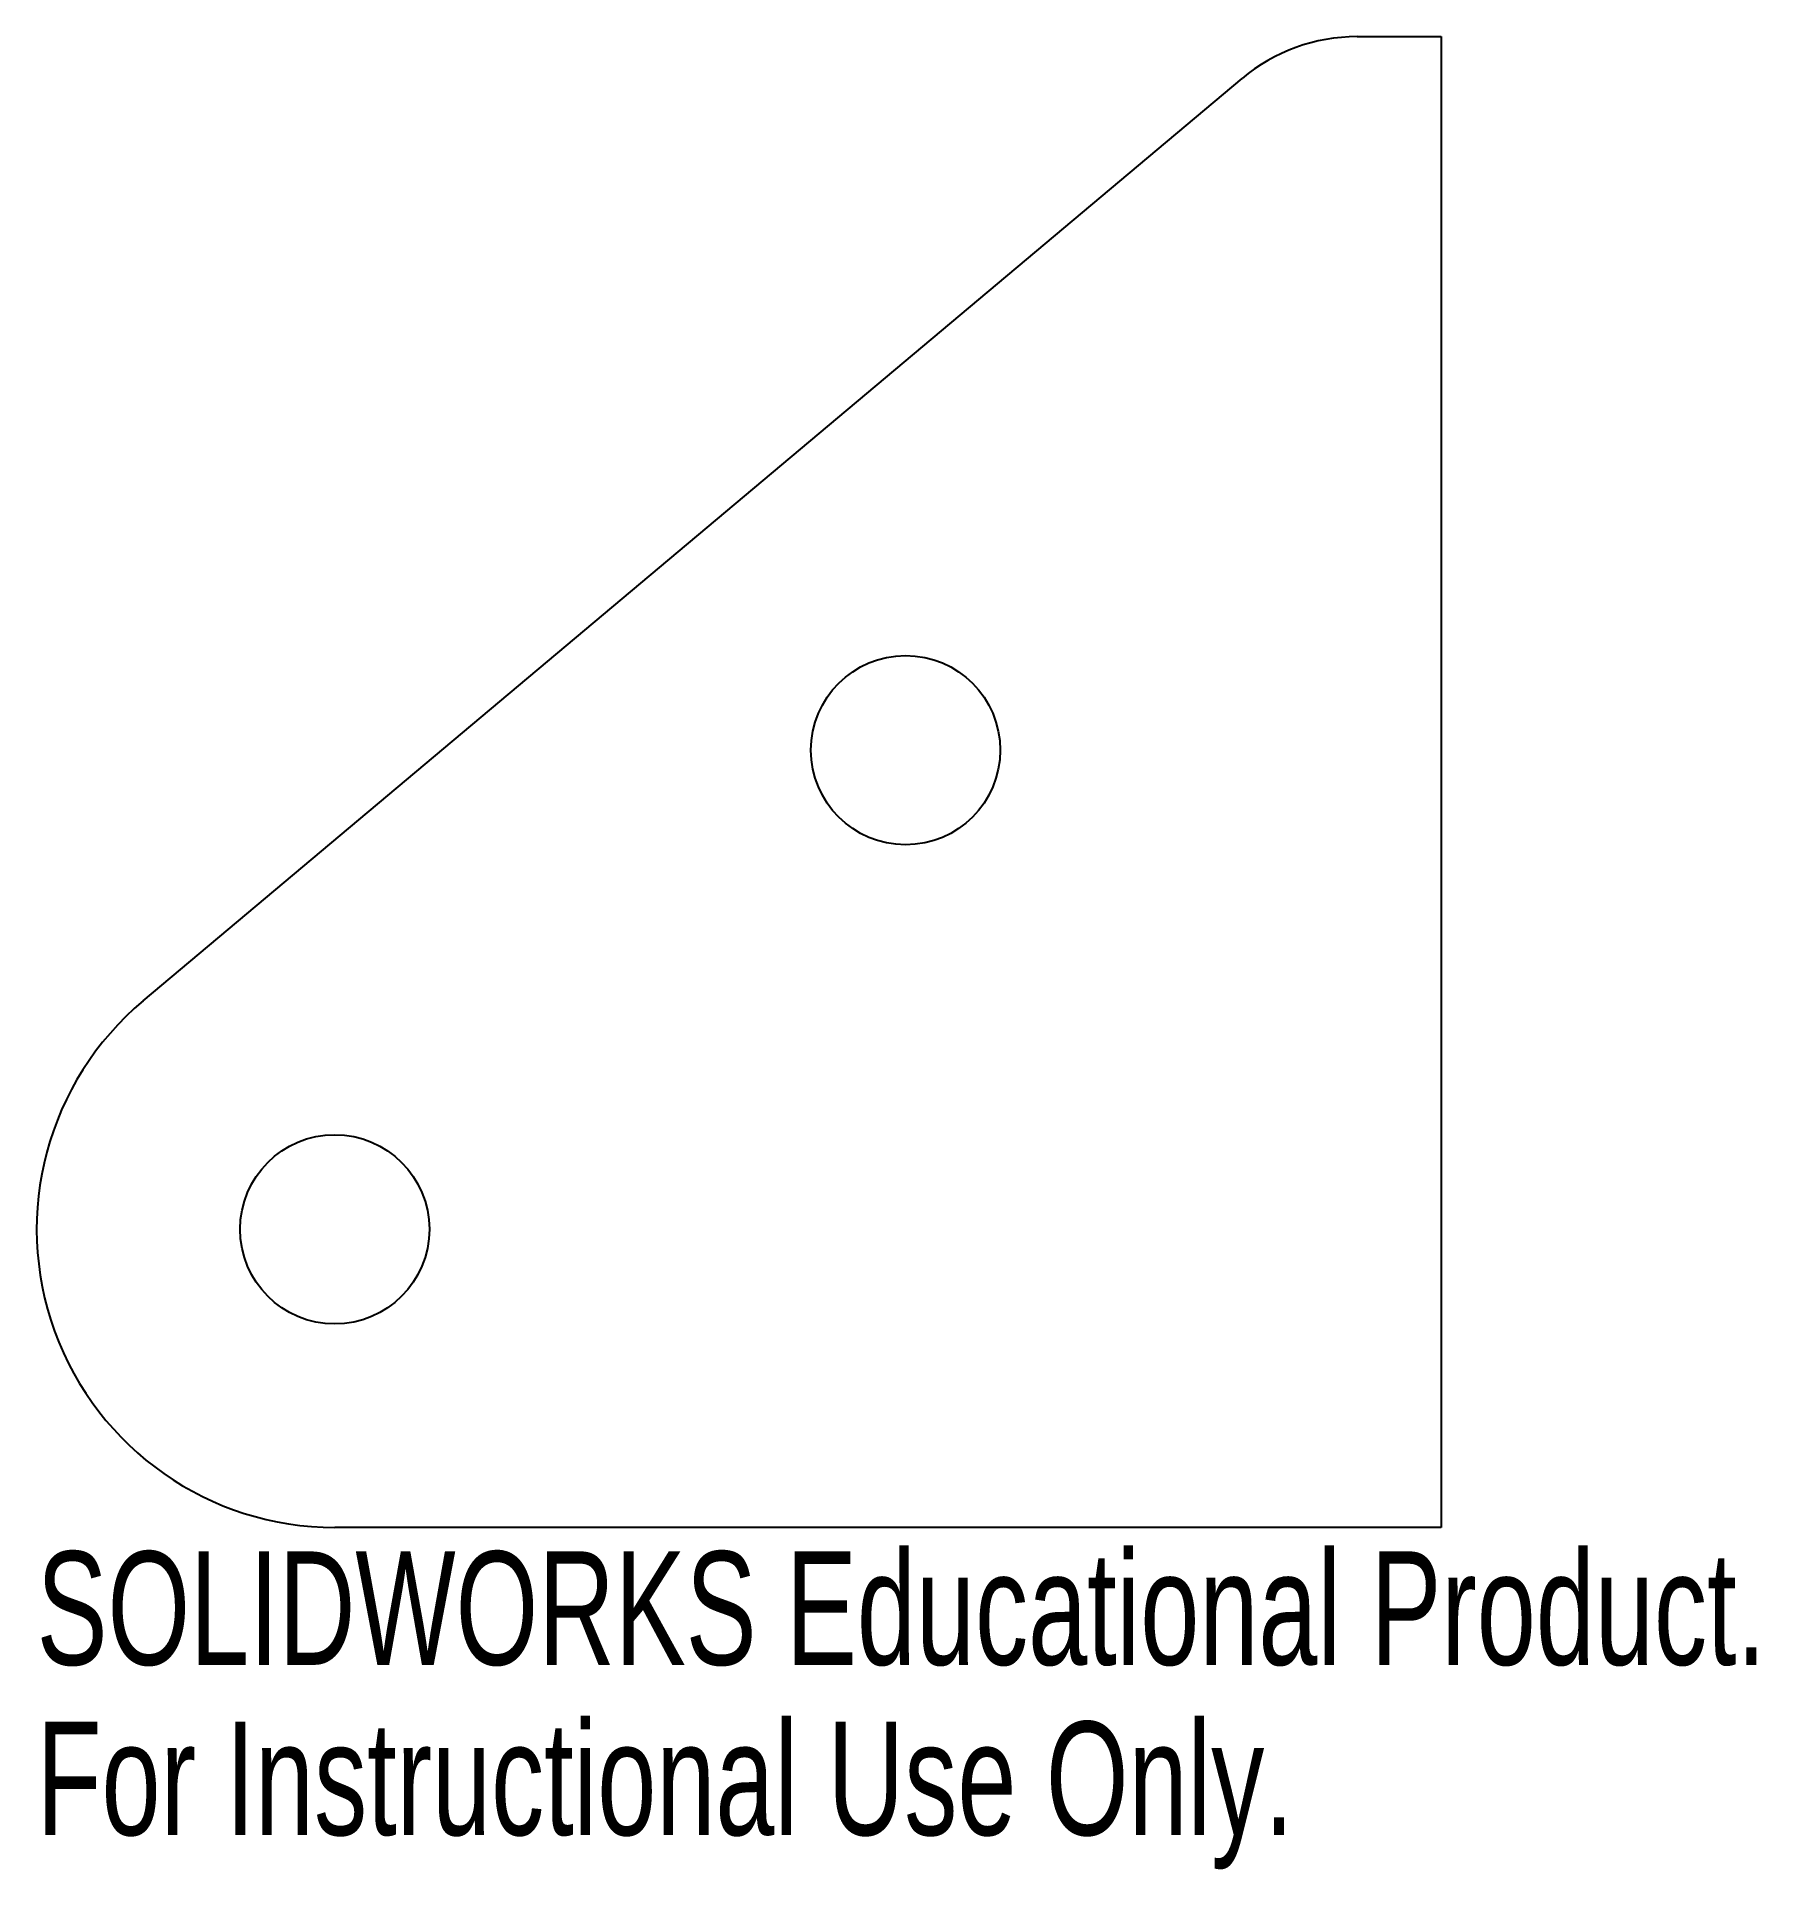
# Model space of a CAD drawing. Header units: inches. Extents: x -8.61 to -5.72, y -1.85 to 1.23.
import ezdxf

# ---------------------------------------------------------------- set-up
doc = ezdxf.new("R2010")
doc.units = ezdxf.units.IN
doc.header["$MEASUREMENT"] = 0
doc.styles.add('SLDTEXTSTYLE0', font='TXT', dxfattribs={"width": 0.7})

msp = doc.modelspace()

# ---------------------------------------------------------------- linework, layer by layer
at = {"color": 7, "linetype": 'Continuous', "lineweight": 25}
for p, q in [((-6.3908, 1.225), (-6.25, 1.225)), ((-6.25, 1.225), (-6.25, -1.275)), ((-8.427, -0.392), (-6.5836, 1.1548)), ((-6.25, -1.275), (-8.1056, -1.275))]:
    msp.add_line(p, q, dxfattribs=at)
for centre in [(-7.1481, 0.0285), (-8.1056, -0.775)]:
    msp.add_circle(centre, 0.1587, dxfattribs=at)
for centre, radius, start, end in [((-6.3908, 0.925), 0.3, 90, 130), ((-8.1056, -0.775), 0.5, 130, 270)]:
    msp.add_arc(centre, radius, start, end, dxfattribs=at)

# ---------------------------------------------------------------- texts
at = {"color": 7, "linetype": 'Continuous', "char_height": 0.1903, "attachment_point": 1, "style": 'SLDTEXTSTYLE0'}
for s, insert in [('SOLIDWORKS Educational Product.', (-8.6056, -1.3151)), ('For Instructional Use Only.', (-8.6056, -1.6006))]:
    msp.add_mtext(s, dxfattribs=dict(at, insert=insert))

doc.saveas('drawing.dxf')
